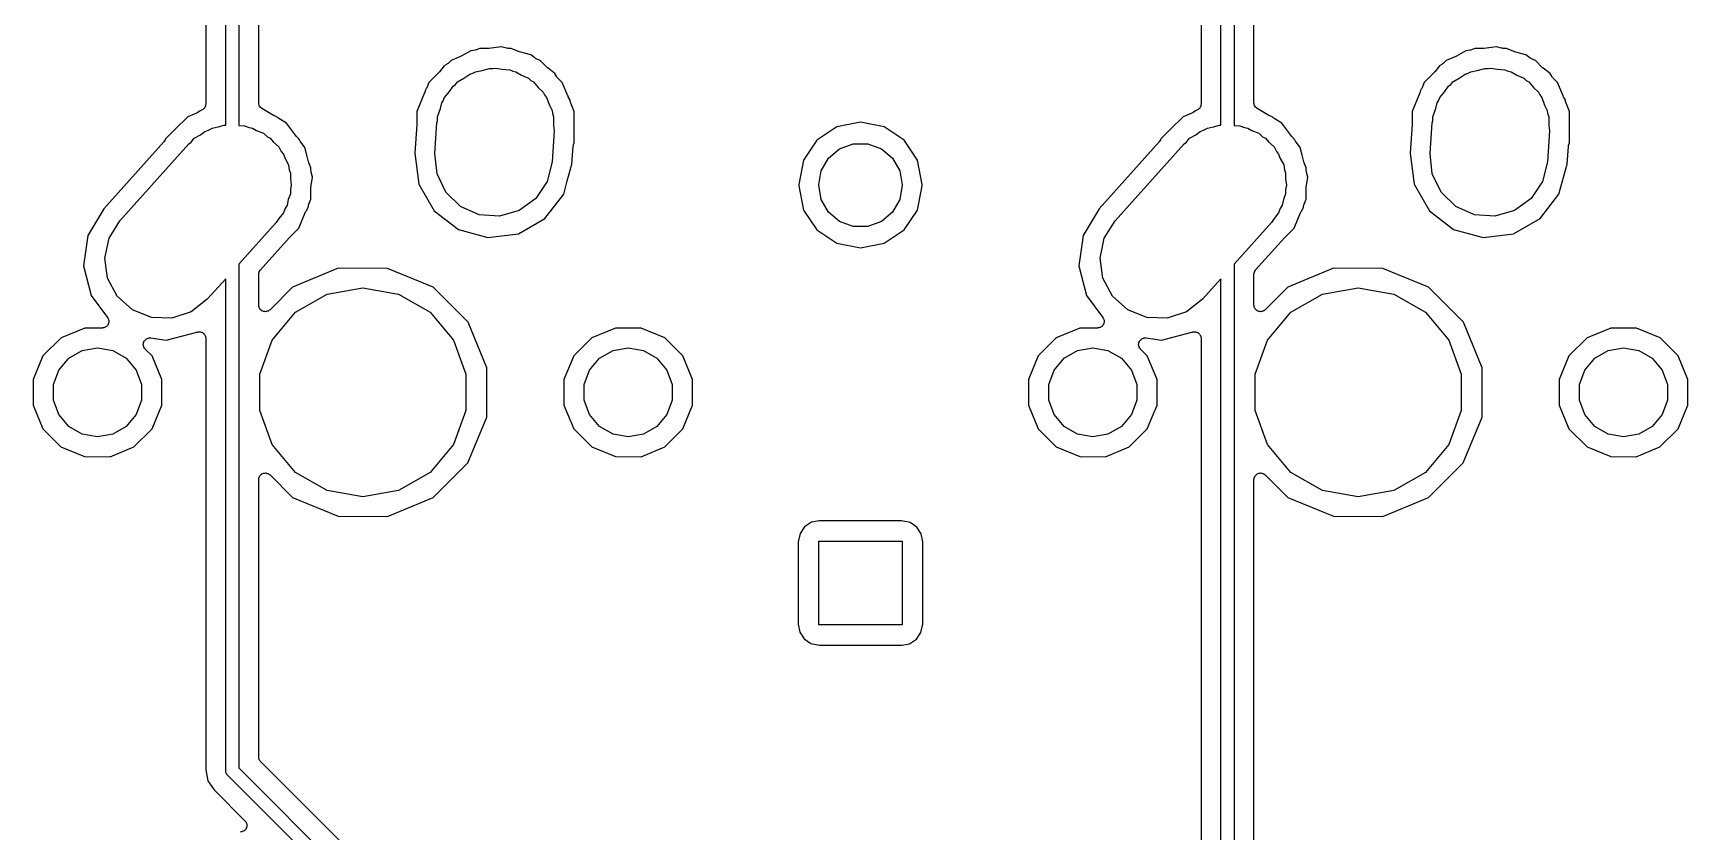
# Model space of a CAD drawing. Extents: x 29 to 257, y -104 to -29.
# Drawn here: x 127.04 to 158.71, y -84.62 to -69.32 of the extents above; entities that cross this region are included whole.
import ezdxf

# ---------------------------------------------------------------- set-up
doc = ezdxf.new("R2010")
doc.units = 0
doc.header["$MEASUREMENT"] = 0
doc.layers.add('BLACK', color=7, linetype='CONTINUOUS')

msp = doc.modelspace()

# ---------------------------------------------------------------- linework, layer by layer
at = {"layer": 'Black'}
for p, q in [((150.025, -54.6952), (150.025, -71.0895)), ((130.725, -71.0812), (130.725, -54.9739)), ((130.975, -54.904), (130.975, -71.0895)), ((149.775, -71.0812), (149.775, -54.9739)), ((130.344, -56.1166), (130.344, -70.6794)), ((149.394, -56.1166), (149.394, -70.6794)), ((150.406, -70.655), (150.406, -60.0012)), ((131.356, -70.655), (131.356, -67.1717)), ((135.414, -69.657), (135.233, -69.7609)), ((135.503, -69.6457), (135.414, -69.657)), ((135.519, -69.6407), (135.503, -69.6457)), ((135.535, -69.6371), (135.519, -69.6407)), ((135.592, -69.6137), (135.535, -69.6371)), ((135.743, -69.6139), (135.592, -69.6137)), ((135.751, -69.6125), (135.743, -69.6139)), ((135.759, -69.6128), (135.751, -69.6125)), ((135.996, -69.5825), (135.759, -69.6128)), ((136.097, -69.6098), (135.996, -69.5825)), ((136.113, -69.6113), (136.097, -69.6098)), ((136.13, -69.6142), (136.113, -69.6113)), ((136.191, -69.6143), (136.13, -69.6142)), ((136.33, -69.6722), (136.191, -69.6143)), ((136.338, -69.6739), (136.33, -69.6722)), ((136.346, -69.6774), (136.338, -69.6739)), ((136.562, -69.7362), (136.346, -69.6774)), ((154.464, -69.657), (154.283, -69.7609)), ((154.553, -69.6457), (154.464, -69.657)), ((154.569, -69.6407), (154.553, -69.6457)), ((154.585, -69.6371), (154.569, -69.6407)), ((154.642, -69.6137), (154.585, -69.6371)), ((154.793, -69.6139), (154.642, -69.6137)), ((154.801, -69.6125), (154.793, -69.6139)), ((154.809, -69.6128), (154.801, -69.6125)), ((155.046, -69.5825), (154.809, -69.6128)), ((155.147, -69.6098), (155.046, -69.5825)), ((155.163, -69.6113), (155.147, -69.6098)), ((155.18, -69.6142), (155.163, -69.6113)), ((155.241, -69.6143), (155.18, -69.6142)), ((155.38, -69.6722), (155.241, -69.6143)), ((155.388, -69.6739), (155.38, -69.6722)), ((155.396, -69.6774), (155.388, -69.6739)), ((155.612, -69.7362), (155.396, -69.6774)), ((134.905, -69.9486), (134.82, -70.0585)), ((134.953, -69.9212), (134.905, -69.9486)), ((134.966, -69.9105), (134.953, -69.9212)), ((134.98, -69.9009), (134.966, -69.9105)), ((135.038, -69.8425), (134.98, -69.9009)), ((135.218, -69.7681), (135.038, -69.8425)), ((135.225, -69.7637), (135.218, -69.7681)), ((135.233, -69.7609), (135.225, -69.7637)), ((135.631, -70.0364), (135.772, -69.9959)), ((135.772, -69.9959), (135.836, -70.0003)), ((135.836, -70.0003), (135.89, -69.9907)), ((135.89, -69.9907), (136.014, -70.0126)), ((136.639, -69.7955), (136.562, -69.7362)), ((136.654, -69.8033), (136.639, -69.7955)), ((136.668, -69.8123), (136.654, -69.8033)), ((136.744, -69.844), (136.668, -69.8123)), ((136.882, -69.982), (136.744, -69.844)), ((136.889, -69.9867), (136.882, -69.982)), ((136.894, -69.9927), (136.889, -69.9867)), ((137.026, -70.0949), (136.894, -69.9927)), ((153.955, -69.9486), (153.87, -70.0585)), ((154.003, -69.9212), (153.955, -69.9486)), ((154.016, -69.9105), (154.003, -69.9212)), ((154.03, -69.9009), (154.016, -69.9105)), ((154.088, -69.8425), (154.03, -69.9009)), ((154.268, -69.7681), (154.088, -69.8425)), ((154.275, -69.7637), (154.268, -69.7681)), ((154.283, -69.7609), (154.275, -69.7637)), ((154.681, -70.0364), (154.822, -69.9959)), ((154.822, -69.9959), (154.886, -70.0003)), ((154.886, -70.0003), (154.94, -69.9907)), ((154.94, -69.9907), (155.064, -70.0126)), ((155.689, -69.7955), (155.612, -69.7362)), ((155.704, -69.8033), (155.689, -69.7955)), ((155.718, -69.8123), (155.704, -69.8033)), ((155.794, -69.844), (155.718, -69.8123)), ((155.932, -69.982), (155.794, -69.844)), ((155.939, -69.9867), (155.932, -69.982)), ((155.944, -69.9927), (155.939, -69.9867)), ((156.076, -70.0949), (155.944, -69.9927)), ((134.614, -70.2658), (134.567, -70.3789)), ((134.809, -70.0707), (134.614, -70.2658)), ((134.814, -70.064), (134.809, -70.0707)), ((134.82, -70.0585), (134.814, -70.064)), ((135.08, -70.3339), (135.125, -70.3012)), ((135.125, -70.3012), (135.164, -70.2549)), ((135.164, -70.2549), (135.284, -70.1858)), ((135.284, -70.1858), (135.396, -70.1039)), ((135.396, -70.1039), (135.455, -70.0871)), ((135.455, -70.0871), (135.504, -70.0588)), ((135.504, -70.0588), (135.631, -70.0364)), ((136.014, -70.0126), (136.161, -70.0228)), ((136.161, -70.0228), (136.221, -70.049)), ((136.221, -70.049), (136.276, -70.0588)), ((136.276, -70.0588), (136.388, -70.1234)), ((136.388, -70.1234), (136.519, -70.1813)), ((136.519, -70.1813), (136.564, -70.2247)), ((136.564, -70.2247), (136.616, -70.2549)), ((136.616, -70.2549), (136.705, -70.3607)), ((137.061, -70.1548), (137.026, -70.0949)), ((137.071, -70.1677), (137.061, -70.1548)), ((137.081, -70.1814), (137.071, -70.1677)), ((137.167, -70.268), (137.081, -70.1814)), ((137.273, -70.5233), (137.167, -70.268)), ((153.664, -70.2658), (153.617, -70.3789)), ((153.859, -70.0707), (153.664, -70.2658)), ((153.864, -70.064), (153.859, -70.0707)), ((153.87, -70.0585), (153.864, -70.064)), ((154.13, -70.3339), (154.175, -70.3012)), ((154.175, -70.3012), (154.214, -70.2549)), ((154.214, -70.2549), (154.334, -70.1858)), ((154.334, -70.1858), (154.446, -70.1039)), ((154.446, -70.1039), (154.505, -70.0871)), ((154.505, -70.0871), (154.554, -70.0588)), ((154.554, -70.0588), (154.681, -70.0364)), ((155.064, -70.0126), (155.211, -70.0228)), ((155.211, -70.0228), (155.271, -70.049)), ((155.271, -70.049), (155.326, -70.0588)), ((155.326, -70.0588), (155.438, -70.1234)), ((155.438, -70.1234), (155.569, -70.1813)), ((155.569, -70.1813), (155.614, -70.2247)), ((155.614, -70.2247), (155.666, -70.2549)), ((155.666, -70.2549), (155.755, -70.3607)), ((156.111, -70.1548), (156.076, -70.0949)), ((156.121, -70.1677), (156.111, -70.1548)), ((156.131, -70.1814), (156.121, -70.1677)), ((156.217, -70.268), (156.131, -70.1814)), ((156.323, -70.5233), (156.217, -70.268)), ((134.531, -70.4661), (134.384, -70.8191)), ((134.533, -70.4581), (134.531, -70.4661)), ((134.536, -70.4507), (134.533, -70.4581)), ((134.546, -70.4128), (134.536, -70.4507)), ((134.55, -70.4078), (134.546, -70.4128)), ((134.558, -70.393), (134.55, -70.4078)), ((134.567, -70.3789), (134.558, -70.393)), ((134.862, -70.658), (134.889, -70.6178)), ((134.889, -70.6178), (134.912, -70.5554)), ((134.912, -70.5554), (135.01, -70.4391)), ((135.01, -70.4391), (135.08, -70.3339)), ((136.705, -70.3607), (136.8, -70.4525)), ((136.8, -70.4525), (136.825, -70.5045)), ((136.825, -70.5045), (136.868, -70.5554)), ((136.868, -70.5554), (136.92, -70.698)), ((137.277, -70.5302), (137.273, -70.5233)), ((137.28, -70.5379), (137.277, -70.5302)), ((137.318, -70.604), (137.28, -70.5379)), ((137.321, -70.6282), (137.318, -70.604)), ((137.326, -70.6442), (137.321, -70.6282)), ((153.581, -70.4661), (153.434, -70.8191)), ((153.583, -70.4581), (153.581, -70.4661)), ((153.586, -70.4507), (153.583, -70.4581)), ((153.596, -70.4128), (153.586, -70.4507)), ((153.6, -70.4078), (153.596, -70.4128)), ((153.608, -70.393), (153.6, -70.4078)), ((153.617, -70.3789), (153.608, -70.393)), ((153.912, -70.658), (153.939, -70.6178)), ((153.939, -70.6178), (153.962, -70.5554)), ((153.962, -70.5554), (154.06, -70.4391)), ((154.06, -70.4391), (154.13, -70.3339)), ((155.755, -70.3607), (155.85, -70.4525)), ((155.85, -70.4525), (155.875, -70.5045)), ((155.875, -70.5045), (155.918, -70.5554)), ((155.918, -70.5554), (155.97, -70.698)), ((156.327, -70.5302), (156.323, -70.5233)), ((156.33, -70.5379), (156.327, -70.5302)), ((156.368, -70.604), (156.33, -70.5379)), ((156.371, -70.6282), (156.368, -70.604)), ((156.376, -70.6442), (156.371, -70.6282)), ((129.998, -70.9225), (129.76, -71.1597)), ((130.164, -70.8541), (129.998, -70.9225)), ((130.177, -70.8455), (130.164, -70.8541)), ((130.191, -70.8383), (130.177, -70.8455)), ((130.235, -70.806), (130.191, -70.8383)), ((130.248, -70.8024), (130.235, -70.806)), ((130.264, -70.7953), (130.248, -70.8024)), ((130.28, -70.7894), (130.264, -70.7953)), ((130.284, -70.7862), (130.28, -70.7894)), ((130.289, -70.7842), (130.284, -70.7862)), ((130.301, -70.7721), (130.289, -70.7842)), ((130.314, -70.761), (130.301, -70.7721)), ((130.317, -70.7568), (130.314, -70.761)), ((130.32, -70.7534), (130.317, -70.7568)), ((130.328, -70.7378), (130.32, -70.7534)), ((130.336, -70.7228), (130.328, -70.7378)), ((130.337, -70.718), (130.336, -70.7228)), ((130.339, -70.7136), (130.337, -70.718)), ((130.341, -70.6964), (130.339, -70.7136)), ((130.344, -70.6794), (130.341, -70.6964)), ((131.36, -70.676), (131.356, -70.655)), ((131.363, -70.6971), (131.36, -70.676)), ((131.364, -70.6977), (131.363, -70.6971)), ((131.364, -70.6984), (131.364, -70.6977)), ((131.374, -70.717), (131.364, -70.6984)), ((131.385, -70.7355), (131.374, -70.717)), ((131.385, -70.736), (131.385, -70.7355)), ((131.386, -70.7366), (131.385, -70.736)), ((131.402, -70.7504), (131.386, -70.7366)), ((131.418, -70.7643), (131.402, -70.7504)), ((131.642, -70.8967), (131.418, -70.7643)), ((131.65, -70.8999), (131.642, -70.8967)), ((131.658, -70.9048), (131.65, -70.8999)), ((131.704, -70.924), (131.658, -70.9048)), ((131.717, -70.9364), (131.704, -70.924)), ((131.73, -70.9456), (131.717, -70.9364)), ((131.742, -70.9559), (131.73, -70.9456)), ((134.384, -70.8191), (134.384, -71.0632)), ((134.778, -70.9239), (134.835, -70.7656)), ((134.778, -70.9976), (134.778, -70.9239)), ((134.835, -70.7656), (134.862, -70.658)), ((136.92, -70.698), (136.971, -70.8035)), ((136.971, -70.8035), (136.977, -70.8546)), ((136.977, -70.8546), (137.002, -70.9239)), ((137.002, -70.9239), (137.002, -71.0924)), ((137.33, -70.6605), (137.326, -70.6442)), ((137.396, -70.8218), (137.33, -70.6605)), ((137.396, -71.4209), (137.396, -70.8218)), ((149.048, -70.9225), (148.81, -71.1597)), ((149.214, -70.8541), (149.048, -70.9225)), ((149.227, -70.8455), (149.214, -70.8541)), ((149.241, -70.8383), (149.227, -70.8455)), ((149.285, -70.806), (149.241, -70.8383)), ((149.298, -70.8024), (149.285, -70.806)), ((149.314, -70.7953), (149.298, -70.8024)), ((149.331, -70.7894), (149.314, -70.7953)), ((149.334, -70.7862), (149.331, -70.7894)), ((149.339, -70.7842), (149.334, -70.7862)), ((149.351, -70.7721), (149.339, -70.7842)), ((149.364, -70.761), (149.351, -70.7721)), ((149.367, -70.7568), (149.364, -70.761)), ((149.37, -70.7534), (149.367, -70.7568)), ((149.378, -70.7378), (149.37, -70.7534)), ((149.386, -70.7228), (149.378, -70.7378)), ((149.387, -70.718), (149.386, -70.7228)), ((149.389, -70.7136), (149.387, -70.718)), ((149.391, -70.6964), (149.389, -70.7136)), ((149.394, -70.6794), (149.391, -70.6964)), ((150.41, -70.676), (150.406, -70.655)), ((150.413, -70.6971), (150.41, -70.676)), ((150.414, -70.6977), (150.413, -70.6971)), ((150.414, -70.6984), (150.414, -70.6977)), ((150.424, -70.717), (150.414, -70.6984)), ((150.435, -70.7355), (150.424, -70.717)), ((150.435, -70.736), (150.435, -70.7355)), ((150.436, -70.7366), (150.435, -70.736)), ((150.452, -70.7504), (150.436, -70.7366)), ((150.468, -70.7643), (150.452, -70.7504)), ((150.692, -70.8967), (150.468, -70.7643)), ((150.7, -70.8999), (150.692, -70.8967)), ((150.708, -70.9048), (150.7, -70.8999)), ((150.754, -70.924), (150.708, -70.9048)), ((150.767, -70.9364), (150.754, -70.924)), ((150.78, -70.9456), (150.767, -70.9364)), ((150.792, -70.9559), (150.78, -70.9456)), ((153.434, -70.8191), (153.434, -71.0632)), ((153.828, -70.9239), (153.885, -70.7656)), ((153.828, -70.9976), (153.828, -70.9239)), ((153.885, -70.7656), (153.912, -70.658)), ((155.97, -70.698), (156.021, -70.8035)), ((156.021, -70.8035), (156.027, -70.8546)), ((156.027, -70.8546), (156.052, -70.9239)), ((156.052, -70.9239), (156.052, -71.0924)), ((156.38, -70.6605), (156.376, -70.6442)), ((156.446, -70.8218), (156.38, -70.6605)), ((156.446, -71.4209), (156.446, -70.8218)), ((129.754, -71.1659), (129.574, -71.3458)), ((129.756, -71.163), (129.754, -71.1659)), ((129.759, -71.1608), (129.756, -71.163)), ((129.76, -71.1597), (129.759, -71.1604)), ((129.759, -71.1604), (129.759, -71.1608)), ((130.124, -71.3349), (130.243, -71.2662)), ((130.243, -71.2662), (130.325, -71.2016)), ((130.325, -71.2016), (130.393, -71.1794)), ((130.393, -71.1794), (130.464, -71.1388)), ((130.464, -71.1388), (130.581, -71.1182)), ((130.581, -71.1182), (130.697, -71.0802)), ((130.697, -71.0802), (130.725, -71.0812)), ((130.975, -71.0895), (131.087, -71.0932)), ((131.087, -71.0932), (131.173, -71.1277)), ((131.173, -71.1277), (131.236, -71.1388)), ((131.236, -71.1388), (131.317, -71.1857)), ((131.317, -71.1857), (131.45, -71.2389)), ((131.45, -71.2389), (131.522, -71.3041)), ((131.888, -71.0428), (131.742, -70.9559)), ((132.08, -71.299), (131.888, -71.0428)), ((134.384, -71.0718), (134.346, -71.6215)), ((134.384, -71.0632), (134.383, -71.0674)), ((134.383, -71.0674), (134.384, -71.0718)), ((134.727, -71.628), (134.768, -71.0372)), ((134.768, -71.0372), (134.778, -70.9976)), ((137.013, -71.192), (136.972, -71.7828)), ((137.002, -71.0924), (137.013, -71.192)), ((142.424, -71.1168), (142.042, -71.3723)), ((142.875, -71.0271), (142.424, -71.1168)), ((143.326, -71.1168), (142.875, -71.0271)), ((143.708, -71.3723), (143.326, -71.1168)), ((148.804, -71.1659), (148.624, -71.3458)), ((148.806, -71.163), (148.804, -71.1659)), ((148.809, -71.1608), (148.806, -71.163)), ((148.81, -71.1597), (148.809, -71.1604)), ((148.809, -71.1604), (148.809, -71.1608)), ((149.174, -71.3349), (149.293, -71.2662)), ((149.293, -71.2662), (149.375, -71.2016)), ((149.375, -71.2016), (149.443, -71.1794)), ((149.443, -71.1794), (149.514, -71.1388)), ((149.514, -71.1388), (149.631, -71.1182)), ((149.631, -71.1182), (149.747, -71.0802)), ((149.747, -71.0802), (149.775, -71.0812)), ((150.025, -71.0895), (150.137, -71.0932)), ((150.137, -71.0932), (150.223, -71.1277)), ((150.223, -71.1277), (150.286, -71.1388)), ((150.286, -71.1388), (150.367, -71.1857)), ((150.367, -71.1857), (150.5, -71.2389)), ((150.5, -71.2389), (150.572, -71.3041)), ((150.938, -71.0428), (150.792, -70.9559)), ((151.13, -71.299), (150.938, -71.0428)), ((153.434, -71.0718), (153.396, -71.6215)), ((153.434, -71.0632), (153.433, -71.0674)), ((153.433, -71.0674), (153.434, -71.0718)), ((153.777, -71.628), (153.818, -71.0372)), ((153.818, -71.0372), (153.828, -70.9976)), ((156.063, -71.192), (156.022, -71.7828)), ((156.052, -71.0924), (156.063, -71.192)), ((129.543, -71.4015), (128.393, -72.683)), ((128.697, -72.9147), (130.018, -71.4427)), ((129.554, -71.3833), (129.543, -71.4015)), ((129.566, -71.3653), (129.554, -71.3833)), ((129.574, -71.3458), (129.566, -71.3653)), ((130.018, -71.4427), (130.064, -71.4069)), ((130.064, -71.4069), (130.124, -71.3349)), ((131.522, -71.3041), (131.576, -71.3349)), ((131.576, -71.3349), (131.634, -71.4041)), ((131.634, -71.4041), (131.741, -71.4999)), ((131.741, -71.4999), (131.787, -71.5863)), ((132.087, -71.3051), (132.08, -71.299)), ((132.092, -71.3125), (132.087, -71.3051)), ((132.127, -71.348), (132.092, -71.3125)), ((132.134, -71.3642), (132.127, -71.348)), ((132.143, -71.3776), (132.134, -71.3642)), ((132.15, -71.3919), (132.143, -71.3776)), ((132.24, -71.5122), (132.15, -71.3919)), ((132.277, -71.6567), (132.24, -71.5122)), ((137.351, -71.8287), (137.374, -71.4905)), ((137.374, -71.4905), (137.379, -71.4705)), ((137.379, -71.4705), (137.383, -71.4505)), ((137.383, -71.4505), (137.396, -71.4209)), ((142.042, -71.3723), (141.786, -71.7546)), ((142.262, -71.714), (142.475, -71.5354)), ((142.475, -71.5354), (142.736, -71.4403)), ((142.736, -71.4403), (143.014, -71.4403)), ((143.014, -71.4403), (143.275, -71.5354)), ((143.275, -71.5354), (143.488, -71.714)), ((143.964, -71.7546), (143.708, -71.3723)), ((148.593, -71.4015), (147.443, -72.683)), ((147.747, -72.9147), (149.068, -71.4427)), ((148.604, -71.3833), (148.593, -71.4015)), ((148.616, -71.3653), (148.604, -71.3833)), ((148.624, -71.3458), (148.616, -71.3653)), ((149.068, -71.4427), (149.114, -71.4069)), ((149.114, -71.4069), (149.174, -71.3349)), ((150.572, -71.3041), (150.626, -71.3349)), ((150.626, -71.3349), (150.684, -71.4041)), ((150.684, -71.4041), (150.791, -71.4999)), ((150.791, -71.4999), (150.837, -71.5863)), ((151.137, -71.3051), (151.13, -71.299)), ((151.142, -71.3125), (151.137, -71.3051)), ((151.177, -71.348), (151.142, -71.3125)), ((151.184, -71.3642), (151.177, -71.348)), ((151.193, -71.3776), (151.184, -71.3642)), ((151.2, -71.3919), (151.193, -71.3776)), ((151.29, -71.5122), (151.2, -71.3919)), ((151.327, -71.6567), (151.29, -71.5122)), ((156.401, -71.8287), (156.424, -71.4905)), ((156.424, -71.4905), (156.429, -71.4705)), ((156.429, -71.4705), (156.433, -71.4505)), ((156.433, -71.4505), (156.446, -71.4209)), ((131.787, -71.5863), (131.828, -71.6354)), ((131.828, -71.6354), (131.86, -71.7234)), ((131.86, -71.7234), (131.925, -71.8445)), ((131.925, -71.8445), (131.938, -71.9373)), ((132.311, -71.7882), (132.277, -71.6567)), ((132.314, -71.7964), (132.311, -71.7882)), ((132.316, -71.8052), (132.314, -71.7964)), ((132.356, -71.9018), (132.316, -71.8052)), ((134.346, -71.6215), (134.422, -72.216)), ((134.769, -72.0165), (134.727, -71.628)), ((136.972, -71.7828), (136.878, -72.162)), ((137.257, -72.1723), (137.351, -71.8287)), ((141.786, -71.7546), (141.694, -72.2181)), ((142.123, -71.9546), (142.262, -71.714)), ((143.488, -71.714), (143.627, -71.9546)), ((144.056, -72.2181), (143.964, -71.7546)), ((150.837, -71.5863), (150.878, -71.6354)), ((150.878, -71.6354), (150.91, -71.7234)), ((150.91, -71.7234), (150.975, -71.8445)), ((150.975, -71.8445), (150.988, -71.9373)), ((151.361, -71.7882), (151.327, -71.6567)), ((151.364, -71.7964), (151.361, -71.7882)), ((151.366, -71.8052), (151.364, -71.7964)), ((151.406, -71.9018), (151.366, -71.8052)), ((153.396, -71.6215), (153.472, -72.216)), ((153.819, -72.0165), (153.777, -71.628)), ((156.022, -71.7828), (155.928, -72.162)), ((156.307, -72.1723), (156.401, -71.8287)), ((131.938, -71.9373), (131.962, -72.0039)), ((131.962, -72.0039), (131.962, -72.1076)), ((131.962, -72.1076), (131.98, -72.2313)), ((132.356, -71.95), (132.356, -71.9018)), ((132.359, -71.9657), (132.356, -71.95)), ((132.357, -72.2783), (132.386, -72.0806)), ((132.36, -71.9816), (132.359, -71.9657)), ((132.386, -72.0806), (132.36, -71.9816)), ((134.422, -72.216), (134.714, -72.7251)), ((134.94, -72.3675), (134.769, -72.0165)), ((136.878, -72.162), (136.66, -72.4861)), ((137.194, -72.4072), (137.257, -72.1723)), ((142.075, -72.2282), (142.123, -71.9546)), ((143.627, -71.9546), (143.675, -72.2282)), ((150.988, -71.9373), (151.012, -72.0039)), ((151.012, -72.0039), (151.012, -72.1076)), ((151.012, -72.1076), (151.03, -72.2313)), ((151.406, -71.95), (151.406, -71.9018)), ((151.409, -71.9657), (151.406, -71.95)), ((151.407, -72.2783), (151.436, -72.0806)), ((151.41, -71.9816), (151.409, -71.9657)), ((151.436, -72.0806), (151.41, -71.9816)), ((153.472, -72.216), (153.764, -72.7251)), ((153.99, -72.3675), (153.819, -72.0165)), ((155.928, -72.162), (155.71, -72.4861)), ((156.244, -72.4072), (156.307, -72.1723)), ((131.921, -72.5078), (131.899, -72.6136)), ((131.962, -72.3961), (131.921, -72.5078)), ((131.98, -72.2313), (131.962, -72.3149)), ((131.962, -72.3149), (131.962, -72.3961)), ((132.315, -72.5979), (132.356, -72.5009)), ((132.356, -72.2962), (132.357, -72.2873)), ((132.356, -72.5009), (132.356, -72.2962)), ((132.357, -72.2873), (132.357, -72.2783)), ((135.221, -72.6387), (134.94, -72.3675)), ((136.66, -72.4861), (136.344, -72.7161)), ((136.835, -72.8714), (137.194, -72.4072)), ((141.694, -72.2181), (141.694, -72.2444)), ((141.694, -72.2444), (141.786, -72.7079)), ((142.075, -72.2343), (142.075, -72.2282)), ((142.123, -72.5079), (142.075, -72.2343)), ((142.262, -72.7485), (142.123, -72.5079)), ((143.627, -72.5079), (143.488, -72.7485)), ((143.675, -72.2343), (143.627, -72.5079)), ((143.675, -72.2282), (143.675, -72.2343)), ((143.964, -72.7079), (144.056, -72.2444)), ((144.056, -72.2444), (144.056, -72.2181)), ((150.971, -72.5078), (150.949, -72.6136)), ((151.012, -72.3961), (150.971, -72.5078)), ((151.03, -72.2313), (151.012, -72.3149)), ((151.012, -72.3149), (151.012, -72.3961)), ((151.365, -72.5979), (151.406, -72.5009)), ((151.406, -72.2962), (151.407, -72.2873)), ((151.406, -72.5009), (151.406, -72.2962)), ((151.407, -72.2873), (151.407, -72.2783)), ((154.271, -72.6387), (153.99, -72.3675)), ((155.71, -72.4861), (155.394, -72.7161)), ((155.885, -72.8714), (156.244, -72.4072)), ((128.393, -72.683), (128.088, -73.1987)), ((131.828, -72.7646), (131.74, -72.87)), ((131.86, -72.6764), (131.828, -72.7646)), ((131.899, -72.6136), (131.86, -72.6764)), ((132.126, -73.0542), (132.255, -72.7441)), ((132.255, -72.7441), (132.26, -72.7365)), ((132.26, -72.7365), (132.263, -72.7281)), ((132.263, -72.7281), (132.302, -72.6613)), ((132.302, -72.6613), (132.307, -72.6286)), ((132.307, -72.6286), (132.312, -72.6134)), ((132.312, -72.6134), (132.315, -72.5979)), ((134.714, -72.7251), (135.178, -73.0838)), ((135.579, -72.7972), (135.221, -72.6387)), ((135.968, -72.8241), (135.579, -72.7972)), ((136.344, -72.7161), (135.968, -72.8241)), ((141.786, -72.7079), (142.042, -73.0902)), ((142.475, -72.9271), (142.262, -72.7485)), ((143.488, -72.7485), (143.275, -72.9271)), ((143.708, -73.0902), (143.964, -72.7079)), ((147.443, -72.683), (147.138, -73.1987)), ((150.878, -72.7646), (150.79, -72.87)), ((150.91, -72.6764), (150.878, -72.7646)), ((150.949, -72.6136), (150.91, -72.6764)), ((151.176, -73.0542), (151.305, -72.7441)), ((151.305, -72.7441), (151.31, -72.7365)), ((151.31, -72.7365), (151.313, -72.7281)), ((151.313, -72.7281), (151.352, -72.6613)), ((151.352, -72.6613), (151.357, -72.6286)), ((151.357, -72.6286), (151.362, -72.6134)), ((151.362, -72.6134), (151.365, -72.5979)), ((153.764, -72.7251), (154.228, -73.0838)), ((154.629, -72.7972), (154.271, -72.6387)), ((155.018, -72.8241), (154.629, -72.7972)), ((155.394, -72.7161), (155.018, -72.8241)), ((128.491, -73.2464), (128.697, -72.9147)), ((131.693, -72.9453), (130.975, -73.7452)), ((131.74, -72.87), (131.693, -72.9453)), ((131.946, -73.2341), (132.126, -73.0542)), ((135.178, -73.0838), (135.744, -73.2375)), ((135.744, -73.2375), (136.326, -73.163)), ((136.326, -73.163), (136.835, -72.8714)), ((142.042, -73.0902), (142.424, -73.3457)), ((142.736, -73.0222), (142.475, -72.9271)), ((143.014, -73.0222), (142.736, -73.0222)), ((143.275, -72.9271), (143.014, -73.0222)), ((143.326, -73.3457), (143.708, -73.0902)), ((147.541, -73.2464), (147.747, -72.9147)), ((150.743, -72.9453), (150.025, -73.7452)), ((150.79, -72.87), (150.743, -72.9453)), ((150.996, -73.2341), (151.176, -73.0542)), ((154.228, -73.0838), (154.794, -73.2375)), ((154.794, -73.2375), (155.376, -73.163)), ((155.376, -73.163), (155.885, -72.8714)), ((128.088, -73.1987), (128.004, -73.7794)), ((128.41, -73.6287), (128.491, -73.2464)), ((131.388, -73.8549), (131.941, -73.2392)), ((131.941, -73.2392), (131.944, -73.237)), ((131.944, -73.237), (131.946, -73.2341)), ((142.424, -73.3457), (142.875, -73.4354)), ((142.875, -73.4354), (143.326, -73.3457)), ((147.138, -73.1987), (147.054, -73.7794)), ((147.46, -73.6287), (147.541, -73.2464)), ((150.438, -73.8549), (150.991, -73.2392)), ((150.991, -73.2392), (150.994, -73.237)), ((150.994, -73.237), (150.996, -73.2341)), ((128.004, -73.7794), (128.15, -74.3478)), ((128.465, -74.0155), (128.41, -73.6287)), ((130.975, -73.7452), (130.975, -83.3925)), ((147.054, -73.7794), (147.2, -74.3478)), ((147.515, -74.0155), (147.46, -73.6287)), ((150.025, -73.7452), (150.025, -90.1395)), ((128.649, -74.3601), (128.465, -74.0155)), ((130.725, -74.0239), (130.372, -74.4173)), ((130.725, -83.4443), (130.725, -74.0239)), ((131.356, -73.9355), (131.36, -73.916)), ((131.356, -73.9376), (131.356, -73.9355)), ((131.356, -73.9397), (131.356, -73.9376)), ((131.356, -74.5286), (131.356, -73.9397)), ((131.36, -73.916), (131.364, -73.8963)), ((131.364, -73.8963), (131.365, -73.8944)), ((131.365, -73.8924), (131.376, -73.8754)), ((131.365, -73.8944), (131.365, -73.8924)), ((131.376, -73.8754), (131.386, -73.8581)), ((131.386, -73.8581), (131.387, -73.8567)), ((131.387, -73.8567), (131.388, -73.8549)), ((132.88, -73.8247), (132.006, -74.1855)), ((133.824, -73.8255), (132.88, -73.8247)), ((134.697, -74.1878), (133.824, -73.8255)), ((147.699, -74.3601), (147.515, -74.0155)), ((149.775, -74.0239), (149.422, -74.4173)), ((149.775, -90.1312), (149.775, -74.0239)), ((150.406, -73.9355), (150.41, -73.916)), ((150.406, -73.9376), (150.406, -73.9355)), ((150.406, -73.9397), (150.406, -73.9376)), ((150.406, -74.5286), (150.406, -73.9397)), ((150.41, -73.916), (150.414, -73.8963)), ((150.414, -73.8963), (150.415, -73.8944)), ((150.415, -73.8924), (150.426, -73.8754)), ((150.415, -73.8944), (150.415, -73.8924)), ((150.426, -73.8754), (150.436, -73.8581)), ((150.436, -73.8581), (150.437, -73.8567)), ((150.437, -73.8567), (150.438, -73.8549)), ((151.93, -73.8247), (151.056, -74.1855)), ((152.874, -73.8255), (151.93, -73.8247)), ((153.747, -74.1878), (152.874, -73.8255)), ((128.15, -74.3478), (128.463, -74.765)), ((128.94, -74.6211), (128.649, -74.3601)), ((130.372, -74.4173), (130.065, -74.6584)), ((132.006, -74.1855), (131.573, -74.6185)), ((132.063, -74.6667), (132.665, -74.3192)), ((132.665, -74.3192), (133.35, -74.1985)), ((133.35, -74.1985), (134.035, -74.3192)), ((134.035, -74.3192), (134.637, -74.6667)), ((135.365, -74.8565), (134.697, -74.1878)), ((147.2, -74.3478), (147.513, -74.765)), ((147.99, -74.6211), (147.699, -74.3601)), ((149.422, -74.4173), (149.115, -74.6584)), ((151.056, -74.1855), (150.623, -74.6185)), ((151.113, -74.6667), (151.715, -74.3192)), ((151.715, -74.3192), (152.4, -74.1985)), ((152.4, -74.1985), (153.085, -74.3192)), ((153.085, -74.3192), (153.687, -74.6667)), ((154.415, -74.8565), (153.747, -74.1878)), ((129.303, -74.7668), (128.94, -74.6211)), ((130.065, -74.6584), (129.693, -74.7798)), ((131.359, -74.5449), (131.356, -74.5286)), ((131.36, -74.5614), (131.359, -74.5449)), ((131.363, -74.5665), (131.36, -74.5614)), ((131.364, -74.572), (131.363, -74.5665)), ((131.372, -74.5864), (131.364, -74.572)), ((131.379, -74.6014), (131.372, -74.5864)), ((131.383, -74.6054), (131.379, -74.6014)), ((131.386, -74.6102), (131.383, -74.6054)), ((131.398, -74.6209), (131.386, -74.6102)), ((131.41, -74.6326), (131.398, -74.6209)), ((131.415, -74.635), (131.41, -74.6326)), ((131.419, -74.6386), (131.415, -74.635)), ((131.435, -74.6442), (131.419, -74.6386)), ((131.45, -74.6513), (131.435, -74.6442)), ((131.456, -74.6517), (131.45, -74.6513)), ((131.461, -74.6537), (131.456, -74.6517)), ((131.477, -74.6537), (131.461, -74.6537)), ((131.494, -74.6551), (131.477, -74.6537)), ((131.499, -74.6537), (131.494, -74.6551)), ((131.505, -74.6537), (131.499, -74.6537)), ((131.521, -74.648), (131.505, -74.6537)), ((131.537, -74.6438), (131.521, -74.648)), ((131.541, -74.6405), (131.537, -74.6438)), ((131.546, -74.6386), (131.541, -74.6405)), ((131.559, -74.628), (131.546, -74.6386)), ((131.573, -74.6185), (131.559, -74.628)), ((131.617, -75.1992), (132.063, -74.6667)), ((134.637, -74.6667), (135.083, -75.1992)), ((148.353, -74.7668), (147.99, -74.6211)), ((149.115, -74.6584), (148.743, -74.7798)), ((150.409, -74.5449), (150.406, -74.5286)), ((150.41, -74.5614), (150.409, -74.5449)), ((150.413, -74.5665), (150.41, -74.5614)), ((150.414, -74.572), (150.413, -74.5665)), ((150.422, -74.5864), (150.414, -74.572)), ((150.429, -74.6014), (150.422, -74.5864)), ((150.433, -74.6054), (150.429, -74.6014)), ((150.436, -74.6102), (150.433, -74.6054)), ((150.448, -74.6209), (150.436, -74.6102)), ((150.46, -74.6326), (150.448, -74.6209)), ((150.465, -74.635), (150.46, -74.6326)), ((150.469, -74.6386), (150.465, -74.635)), ((150.485, -74.6442), (150.469, -74.6386)), ((150.5, -74.6513), (150.485, -74.6442)), ((150.506, -74.6517), (150.5, -74.6513)), ((150.511, -74.6537), (150.506, -74.6517)), ((150.527, -74.6537), (150.511, -74.6537)), ((150.544, -74.6551), (150.527, -74.6537)), ((150.549, -74.6537), (150.544, -74.6551)), ((150.555, -74.6537), (150.549, -74.6537)), ((150.571, -74.648), (150.555, -74.6537)), ((150.587, -74.6438), (150.571, -74.648)), ((150.591, -74.6405), (150.587, -74.6438)), ((150.596, -74.6386), (150.591, -74.6405)), ((150.609, -74.628), (150.596, -74.6386)), ((150.623, -74.6185), (150.609, -74.628)), ((150.667, -75.1992), (151.113, -74.6667)), ((153.687, -74.6667), (154.133, -75.1992)), ((128.026, -74.9679), (127.573, -75.155)), ((128.361, -74.9682), (128.026, -74.9679)), ((128.368, -74.9668), (128.361, -74.9682)), ((128.376, -74.9673), (128.368, -74.9668)), ((128.39, -74.9631), (128.376, -74.9673)), ((128.404, -74.9606), (128.39, -74.9631)), ((128.411, -74.9567), (128.404, -74.9606)), ((128.418, -74.9545), (128.411, -74.9567)), ((128.43, -74.9458), (128.418, -74.9545)), ((128.443, -74.9385), (128.43, -74.9458)), ((128.447, -74.9327), (128.443, -74.9385)), ((128.454, -74.928), (128.447, -74.9327)), ((128.462, -74.9159), (128.454, -74.928)), ((128.471, -74.9048), (128.462, -74.9159)), ((128.463, -74.765), (128.466, -74.7719)), ((128.466, -74.7719), (128.471, -74.7778)), ((128.471, -74.7778), (128.476, -74.7914)), ((128.474, -74.8976), (128.471, -74.9048)), ((128.478, -74.8911), (128.474, -74.8976)), ((128.476, -74.7914), (128.483, -74.8044)), ((128.481, -74.877), (128.478, -74.8911)), ((128.486, -74.8633), (128.481, -74.877)), ((128.483, -74.8044), (128.483, -74.812)), ((128.483, -74.812), (128.486, -74.8192)), ((128.486, -74.8192), (128.486, -74.8337)), ((128.486, -74.8337), (128.488, -74.8482)), ((128.488, -74.8482), (128.486, -74.8557)), ((128.486, -74.8557), (128.486, -74.8633)), ((129.693, -74.7798), (129.303, -74.7668)), ((129.587, -75.1994), (130.17, -75.0504)), ((130.17, -75.0504), (130.18, -75.0451)), ((130.18, -75.0451), (130.188, -75.0441)), ((130.188, -75.0441), (130.195, -75.0415)), ((130.195, -75.0415), (130.21, -75.0415)), ((130.21, -75.0415), (130.224, -75.0398)), ((130.224, -75.0398), (130.231, -75.0415)), ((130.231, -75.0415), (130.239, -75.0415)), ((130.239, -75.0415), (130.253, -75.0465)), ((130.253, -75.0465), (130.267, -75.0498)), ((130.267, -75.0498), (130.273, -75.054)), ((130.273, -75.054), (130.28, -75.0566)), ((130.28, -75.0566), (130.292, -75.066)), ((130.292, -75.066), (130.304, -75.074)), ((135.725, -75.7297), (135.365, -74.8565)), ((138.186, -74.9679), (137.733, -75.155)), ((138.676, -74.9683), (138.186, -74.9679)), ((139.129, -75.1563), (138.676, -74.9683)), ((147.076, -74.9679), (146.623, -75.155)), ((147.411, -74.9682), (147.076, -74.9679)), ((147.418, -74.9668), (147.411, -74.9682)), ((147.426, -74.9673), (147.418, -74.9668)), ((147.44, -74.9631), (147.426, -74.9673)), ((147.454, -74.9606), (147.44, -74.9631)), ((147.461, -74.9567), (147.454, -74.9606)), ((147.468, -74.9545), (147.461, -74.9567)), ((147.48, -74.9458), (147.468, -74.9545)), ((147.493, -74.9385), (147.48, -74.9458)), ((147.497, -74.9327), (147.493, -74.9385)), ((147.504, -74.928), (147.497, -74.9327)), ((147.512, -74.9159), (147.504, -74.928)), ((147.521, -74.9048), (147.512, -74.9159)), ((147.513, -74.765), (147.516, -74.7719)), ((147.516, -74.7719), (147.521, -74.7778)), ((147.521, -74.7778), (147.526, -74.7914)), ((147.524, -74.8976), (147.521, -74.9048)), ((147.528, -74.8911), (147.524, -74.8976)), ((147.526, -74.7914), (147.533, -74.8044)), ((147.531, -74.877), (147.528, -74.8911)), ((147.536, -74.8633), (147.531, -74.877)), ((147.533, -74.8044), (147.533, -74.812)), ((147.533, -74.812), (147.536, -74.8192)), ((147.536, -74.8192), (147.536, -74.8337)), ((147.536, -74.8337), (147.538, -74.8482)), ((147.538, -74.8482), (147.536, -74.8557)), ((147.536, -74.8557), (147.536, -74.8633)), ((148.743, -74.7798), (148.353, -74.7668)), ((148.637, -75.1994), (149.22, -75.0504)), ((149.22, -75.0504), (149.23, -75.0451)), ((149.23, -75.0451), (149.238, -75.0441)), ((149.238, -75.0441), (149.245, -75.0415)), ((149.245, -75.0415), (149.26, -75.0415)), ((149.26, -75.0415), (149.274, -75.0398)), ((149.274, -75.0398), (149.281, -75.0415)), ((149.281, -75.0415), (149.289, -75.0415)), ((149.289, -75.0415), (149.303, -75.0465)), ((149.303, -75.0465), (149.317, -75.0498)), ((149.317, -75.0498), (149.323, -75.054)), ((149.323, -75.054), (149.331, -75.0566)), ((149.331, -75.0566), (149.342, -75.066)), ((149.342, -75.066), (149.354, -75.074)), ((154.775, -75.7297), (154.415, -74.8565)), ((157.236, -74.9679), (156.783, -75.155)), ((157.726, -74.9683), (157.236, -74.9679)), ((158.179, -75.1563), (157.726, -74.9683)), ((127.573, -75.155), (127.226, -75.5013)), ((127.978, -75.3974), (128.27, -75.3458)), ((128.27, -75.3458), (128.562, -75.3974)), ((129.148, -75.2871), (129.15, -75.2686)), ((129.148, -75.2905), (129.148, -75.2871)), ((129.148, -75.2939), (129.148, -75.2905)), ((129.153, -75.312), (129.148, -75.2939)), ((129.15, -75.2686), (129.152, -75.25)), ((129.152, -75.25), (129.154, -75.2469)), ((129.157, -75.3302), (129.153, -75.312)), ((129.154, -75.2434), (129.163, -75.227)), ((129.154, -75.2469), (129.154, -75.2434)), ((129.159, -75.3332), (129.157, -75.3302)), ((129.16, -75.3365), (129.159, -75.3332)), ((129.17, -75.3519), (129.16, -75.3365)), ((129.163, -75.227), (129.171, -75.21)), ((129.18, -75.3677), (129.17, -75.3519)), ((129.171, -75.21), (129.173, -75.2076)), ((129.173, -75.2076), (129.175, -75.2045)), ((129.175, -75.2045), (129.189, -75.1921)), ((129.183, -75.3699), (129.18, -75.3677)), ((129.185, -75.3727), (129.183, -75.3699)), ((129.315, -75.5031), (129.185, -75.3727)), ((129.189, -75.1921), (129.202, -75.1789)), ((129.202, -75.1789), (129.205, -75.1774)), ((129.205, -75.1774), (129.208, -75.1751)), ((129.208, -75.1751), (129.225, -75.1681)), ((129.225, -75.1681), (129.242, -75.1603)), ((129.242, -75.1603), (129.245, -75.16)), ((129.245, -75.16), (129.249, -75.1587)), ((129.249, -75.1587), (129.267, -75.1581)), ((129.267, -75.1581), (129.286, -75.1565)), ((129.286, -75.1565), (129.289, -75.1574)), ((129.289, -75.1574), (129.293, -75.1573)), ((129.293, -75.1573), (129.587, -75.1994)), ((130.304, -75.074), (130.308, -75.0801)), ((130.308, -75.0801), (130.314, -75.085)), ((130.314, -75.085), (130.322, -75.0976)), ((130.322, -75.0976), (130.33, -75.1092)), ((130.33, -75.1092), (130.333, -75.1166)), ((130.333, -75.1166), (130.336, -75.1232)), ((130.336, -75.1232), (130.339, -75.1375)), ((130.339, -75.1375), (130.343, -75.1515)), ((130.343, -75.1515), (130.343, -75.1591)), ((130.343, -75.1591), (130.344, -75.1666)), ((130.344, -75.1666), (130.344, -83.4318)), ((131.379, -75.8524), (131.617, -75.1992)), ((135.083, -75.1992), (135.321, -75.8524)), ((137.733, -75.155), (137.386, -75.5013)), ((138.138, -75.3974), (138.43, -75.3458)), ((138.43, -75.3458), (138.722, -75.3974)), ((139.475, -75.5031), (139.129, -75.1563)), ((146.623, -75.155), (146.276, -75.5013)), ((147.028, -75.3974), (147.32, -75.3458)), ((147.32, -75.3458), (147.612, -75.3974)), ((148.198, -75.2871), (148.2, -75.2686)), ((148.198, -75.2905), (148.198, -75.2871)), ((148.198, -75.2939), (148.198, -75.2905)), ((148.203, -75.312), (148.198, -75.2939)), ((148.2, -75.2686), (148.202, -75.25)), ((148.202, -75.25), (148.204, -75.2469)), ((148.207, -75.3302), (148.203, -75.312)), ((148.204, -75.2434), (148.213, -75.227)), ((148.204, -75.2469), (148.204, -75.2434)), ((148.209, -75.3332), (148.207, -75.3302)), ((148.21, -75.3365), (148.209, -75.3332)), ((148.22, -75.3519), (148.21, -75.3365)), ((148.213, -75.227), (148.221, -75.21)), ((148.23, -75.3677), (148.22, -75.3519)), ((148.221, -75.21), (148.223, -75.2076)), ((148.223, -75.2076), (148.225, -75.2045)), ((148.225, -75.2045), (148.239, -75.1921)), ((148.233, -75.3699), (148.23, -75.3677)), ((148.235, -75.3727), (148.233, -75.3699)), ((148.365, -75.5031), (148.235, -75.3727)), ((148.239, -75.1921), (148.252, -75.1789)), ((148.252, -75.1789), (148.255, -75.1774)), ((148.255, -75.1774), (148.258, -75.1751)), ((148.258, -75.1751), (148.275, -75.1681)), ((148.275, -75.1681), (148.292, -75.1603)), ((148.292, -75.1603), (148.295, -75.16)), ((148.295, -75.16), (148.299, -75.1587)), ((148.299, -75.1587), (148.317, -75.1581)), ((148.317, -75.1581), (148.336, -75.1565)), ((148.336, -75.1565), (148.339, -75.1574)), ((148.339, -75.1574), (148.343, -75.1573)), ((148.343, -75.1573), (148.637, -75.1994)), ((149.354, -75.074), (149.358, -75.0801)), ((149.358, -75.0801), (149.364, -75.085)), ((149.364, -75.085), (149.372, -75.0976)), ((149.372, -75.0976), (149.38, -75.1092)), ((149.38, -75.1092), (149.383, -75.1166)), ((149.383, -75.1166), (149.386, -75.1232)), ((149.386, -75.1232), (149.389, -75.1375)), ((149.389, -75.1375), (149.393, -75.1515)), ((149.393, -75.1515), (149.393, -75.1591)), ((149.393, -75.1591), (149.394, -75.1666)), ((149.394, -75.1666), (149.394, -89.7294)), ((150.429, -75.8524), (150.667, -75.1992)), ((154.133, -75.1992), (154.371, -75.8524)), ((156.783, -75.155), (156.436, -75.5013)), ((157.188, -75.3974), (157.48, -75.3458)), ((157.48, -75.3458), (157.772, -75.3974)), ((158.525, -75.5031), (158.179, -75.1563)), ((127.226, -75.5013), (127.038, -75.9539)), ((127.53, -75.7729), (127.721, -75.5457)), ((127.721, -75.5457), (127.978, -75.3974)), ((128.562, -75.3974), (128.819, -75.5457)), ((128.819, -75.5457), (129.01, -75.7729)), ((129.502, -75.956), (129.315, -75.5031)), ((137.386, -75.5013), (137.198, -75.9539)), ((137.69, -75.7729), (137.881, -75.5457)), ((137.881, -75.5457), (138.138, -75.3974)), ((138.722, -75.3974), (138.979, -75.5457)), ((138.979, -75.5457), (139.17, -75.7729)), ((139.662, -75.956), (139.475, -75.5031)), ((146.276, -75.5013), (146.088, -75.9539)), ((146.58, -75.7729), (146.771, -75.5457)), ((146.771, -75.5457), (147.028, -75.3974)), ((147.612, -75.3974), (147.869, -75.5457)), ((147.869, -75.5457), (148.06, -75.7729)), ((148.552, -75.956), (148.365, -75.5031)), ((156.436, -75.5013), (156.248, -75.9539)), ((156.74, -75.7729), (156.931, -75.5457)), ((156.931, -75.5457), (157.188, -75.3974)), ((157.772, -75.3974), (158.029, -75.5457)), ((158.029, -75.5457), (158.22, -75.7729)), ((158.712, -75.956), (158.525, -75.5031)), ((127.038, -75.9539), (127.038, -76.444)), ((127.429, -76.0517), (127.53, -75.7729)), ((129.01, -75.7729), (129.111, -76.0517)), ((129.502, -76.4461), (129.502, -75.956)), ((131.379, -76.5476), (131.379, -75.8524)), ((135.321, -75.8524), (135.321, -76.5476)), ((135.725, -76.469), (135.725, -75.7297)), ((137.198, -75.9539), (137.198, -76.444)), ((137.589, -76.0517), (137.69, -75.7729)), ((139.17, -75.7729), (139.271, -76.0517)), ((139.662, -76.4461), (139.662, -75.956)), ((146.088, -75.9539), (146.088, -76.444)), ((146.479, -76.0517), (146.58, -75.7729)), ((148.06, -75.7729), (148.161, -76.0517)), ((148.552, -76.4461), (148.552, -75.956)), ((150.429, -76.5476), (150.429, -75.8524)), ((154.371, -75.8524), (154.371, -76.5476)), ((154.775, -76.469), (154.775, -75.7297)), ((156.248, -75.9539), (156.248, -76.444)), ((156.639, -76.0517), (156.74, -75.7729)), ((158.22, -75.7729), (158.321, -76.0517)), ((158.712, -76.4461), (158.712, -75.956)), ((127.429, -76.3483), (127.429, -76.0517)), ((129.111, -76.0517), (129.111, -76.3483)), ((137.589, -76.3483), (137.589, -76.0517)), ((139.271, -76.0517), (139.271, -76.3483)), ((146.479, -76.3483), (146.479, -76.0517)), ((148.161, -76.0517), (148.161, -76.3483)), ((156.639, -76.3483), (156.639, -76.0517)), ((158.321, -76.0517), (158.321, -76.3483)), ((127.038, -76.444), (127.225, -76.8969)), ((127.53, -76.6271), (127.429, -76.3483)), ((127.721, -76.8543), (127.53, -76.6271)), ((129.01, -76.6271), (128.819, -76.8543)), ((129.111, -76.3483), (129.01, -76.6271)), ((129.314, -76.8987), (129.502, -76.4461)), ((131.617, -77.2008), (131.379, -76.5476)), ((135.321, -76.5476), (135.083, -77.2008)), ((135.724, -76.6745), (135.725, -76.469)), ((137.198, -76.444), (137.385, -76.8969)), ((137.69, -76.6271), (137.589, -76.3483)), ((137.881, -76.8543), (137.69, -76.6271)), ((139.17, -76.6271), (138.979, -76.8543)), ((139.271, -76.3483), (139.17, -76.6271)), ((139.474, -76.8987), (139.662, -76.4461)), ((146.088, -76.444), (146.275, -76.8969)), ((146.58, -76.6271), (146.479, -76.3483)), ((146.771, -76.8543), (146.58, -76.6271)), ((148.06, -76.6271), (147.869, -76.8543)), ((148.161, -76.3483), (148.06, -76.6271)), ((148.364, -76.8987), (148.552, -76.4461)), ((150.667, -77.2008), (150.429, -76.5476)), ((154.371, -76.5476), (154.133, -77.2008)), ((154.774, -76.6745), (154.775, -76.469)), ((156.248, -76.444), (156.435, -76.8969)), ((156.74, -76.6271), (156.639, -76.3483)), ((156.931, -76.8543), (156.74, -76.6271)), ((158.22, -76.6271), (158.029, -76.8543)), ((158.321, -76.3483), (158.22, -76.6271)), ((158.524, -76.8987), (158.712, -76.4461)), ((127.225, -76.8969), (127.571, -77.2437)), ((127.978, -77.0026), (127.721, -76.8543)), ((128.819, -76.8543), (128.562, -77.0026)), ((128.967, -77.245), (129.314, -76.8987)), ((135.362, -77.547), (135.724, -76.6745)), ((137.385, -76.8969), (137.731, -77.2437)), ((138.138, -77.0026), (137.881, -76.8543)), ((138.979, -76.8543), (138.722, -77.0026)), ((139.127, -77.245), (139.474, -76.8987)), ((146.275, -76.8969), (146.621, -77.2437)), ((147.028, -77.0026), (146.771, -76.8543)), ((147.869, -76.8543), (147.612, -77.0026)), ((148.017, -77.245), (148.364, -76.8987)), ((154.412, -77.547), (154.774, -76.6745)), ((156.435, -76.8969), (156.781, -77.2437)), ((157.188, -77.0026), (156.931, -76.8543)), ((158.029, -76.8543), (157.772, -77.0026)), ((158.177, -77.245), (158.524, -76.8987)), ((127.571, -77.2437), (128.024, -77.4317)), ((128.27, -77.0541), (127.978, -77.0026)), ((128.562, -77.0026), (128.27, -77.0541)), ((128.514, -77.4321), (128.967, -77.245)), ((132.063, -77.7332), (131.617, -77.2008)), ((135.083, -77.2008), (134.637, -77.7332)), ((137.731, -77.2437), (138.184, -77.4317)), ((138.43, -77.0541), (138.138, -77.0026)), ((138.722, -77.0026), (138.43, -77.0541)), ((138.674, -77.4321), (139.127, -77.245)), ((146.621, -77.2437), (147.074, -77.4317)), ((147.32, -77.0541), (147.028, -77.0026)), ((147.612, -77.0026), (147.32, -77.0541)), ((147.564, -77.4321), (148.017, -77.245)), ((151.113, -77.7332), (150.667, -77.2008)), ((154.133, -77.2008), (153.687, -77.7332)), ((156.781, -77.2437), (157.234, -77.4317)), ((157.48, -77.0541), (157.188, -77.0026)), ((157.772, -77.0026), (157.48, -77.0541)), ((157.724, -77.4321), (158.177, -77.245)), ((128.024, -77.4317), (128.514, -77.4321)), ((134.694, -78.2145), (135.362, -77.547)), ((138.184, -77.4317), (138.674, -77.4321)), ((147.074, -77.4317), (147.564, -77.4321)), ((153.744, -78.2145), (154.412, -77.547)), ((157.234, -77.4317), (157.724, -77.4321)), ((131.356, -77.8711), (131.359, -77.8547)), ((131.356, -79.0512), (131.356, -77.8711)), ((131.359, -77.8547), (131.36, -77.8381)), ((131.36, -77.8381), (131.363, -77.8331)), ((131.363, -77.8331), (131.364, -77.8276)), ((131.364, -77.8276), (131.372, -77.8132)), ((131.372, -77.8132), (131.379, -77.7981)), ((131.379, -77.7981), (131.383, -77.7942)), ((131.383, -77.7942), (131.386, -77.7894)), ((131.386, -77.7894), (131.398, -77.7787)), ((131.398, -77.7787), (131.41, -77.767)), ((131.41, -77.767), (131.415, -77.7646)), ((131.415, -77.7646), (131.419, -77.7611)), ((131.419, -77.7611), (131.435, -77.7554)), ((131.435, -77.7554), (131.45, -77.7484)), ((131.45, -77.7484), (131.456, -77.7479)), ((131.456, -77.7479), (131.461, -77.746)), ((131.461, -77.746), (131.478, -77.746)), ((131.478, -77.746), (131.494, -77.7445)), ((131.494, -77.7445), (131.5, -77.746)), ((131.5, -77.746), (131.505, -77.746)), ((131.505, -77.746), (131.521, -77.7517)), ((131.521, -77.7517), (131.537, -77.756)), ((131.537, -77.756), (131.541, -77.7592)), ((131.541, -77.7592), (131.546, -77.7611)), ((131.546, -77.7611), (131.559, -77.7718)), ((131.559, -77.7718), (131.573, -77.7813)), ((131.573, -77.7813), (132.003, -78.2122)), ((132.665, -78.0808), (132.063, -77.7332)), ((134.637, -77.7332), (134.035, -78.0808)), ((150.406, -77.8711), (150.409, -77.8547)), ((150.406, -79.0512), (150.406, -77.8711)), ((150.409, -77.8547), (150.41, -77.8381)), ((150.41, -77.8381), (150.413, -77.8331)), ((150.413, -77.8331), (150.414, -77.8276)), ((150.414, -77.8276), (150.422, -77.8132)), ((150.422, -77.8132), (150.429, -77.7981)), ((150.429, -77.7981), (150.433, -77.7942)), ((150.433, -77.7942), (150.436, -77.7894)), ((150.436, -77.7894), (150.448, -77.7787)), ((150.448, -77.7787), (150.46, -77.767)), ((150.46, -77.767), (150.465, -77.7646)), ((150.465, -77.7646), (150.469, -77.7611)), ((150.469, -77.7611), (150.485, -77.7554)), ((150.485, -77.7554), (150.5, -77.7484)), ((150.5, -77.7484), (150.506, -77.7479)), ((150.506, -77.7479), (150.511, -77.746)), ((150.511, -77.746), (150.528, -77.746)), ((150.528, -77.746), (150.544, -77.7445)), ((150.544, -77.7445), (150.55, -77.746)), ((150.55, -77.746), (150.555, -77.746)), ((150.555, -77.746), (150.571, -77.7517)), ((150.571, -77.7517), (150.587, -77.756)), ((150.587, -77.756), (150.591, -77.7592)), ((150.591, -77.7592), (150.596, -77.7611)), ((150.596, -77.7611), (150.609, -77.7718)), ((150.609, -77.7718), (150.623, -77.7813)), ((150.623, -77.7813), (151.053, -78.2122)), ((151.715, -78.0808), (151.113, -77.7332)), ((153.687, -77.7332), (153.085, -78.0808)), ((132.003, -78.2122), (132.876, -78.5745)), ((133.35, -78.2015), (132.665, -78.0808)), ((134.035, -78.0808), (133.35, -78.2015)), ((133.82, -78.5753), (134.694, -78.2145)), ((151.053, -78.2122), (151.926, -78.5745)), ((152.4, -78.2015), (151.715, -78.0808)), ((153.085, -78.0808), (152.4, -78.2015)), ((152.87, -78.5753), (153.744, -78.2145)), ((132.876, -78.5745), (133.82, -78.5753)), ((141.804, -78.7729), (141.717, -78.9002)), ((141.935, -78.6889), (141.804, -78.7729)), ((142.087, -78.6603), (141.935, -78.6889)), ((143.662, -78.6603), (142.087, -78.6603)), ((143.826, -78.6935), (143.662, -78.6603)), ((143.953, -78.7804), (143.826, -78.6935)), ((144.037, -78.9109), (143.953, -78.7804)), ((151.926, -78.5745), (152.87, -78.5753)), ((131.356, -83.1821), (131.356, -79.0512)), ((141.717, -78.9002), (141.684, -79.064)), ((141.684, -79.064), (141.684, -80.6394)), ((142.075, -80.6512), (142.075, -79.0512)), ((142.075, -79.0512), (143.675, -79.0512)), ((143.675, -79.0512), (143.675, -80.6512)), ((144.066, -79.0631), (144.037, -78.9109)), ((144.066, -80.6385), (144.066, -79.0631)), ((150.406, -87.4905), (150.406, -79.0512)), ((141.684, -80.6394), (141.713, -80.7916)), ((143.675, -80.6512), (142.075, -80.6512)), ((144.033, -80.8023), (144.066, -80.6385)), ((141.713, -80.7916), (141.797, -80.9221)), ((141.797, -80.9221), (141.924, -81.009)), ((141.924, -81.009), (142.088, -81.0422)), ((142.088, -81.0422), (143.663, -81.0422)), ((143.663, -81.0422), (143.815, -81.0136)), ((143.815, -81.0136), (143.946, -80.9296)), ((143.946, -80.9296), (144.033, -80.8023)), ((131.357, -83.1876), (131.356, -83.1821)), ((131.356, -83.1931), (131.357, -83.1876)), ((131.361, -83.2092), (131.356, -83.1931)), ((131.364, -83.2255), (131.361, -83.2092)), ((131.366, -83.2304), (131.364, -83.2255)), ((131.368, -83.2357), (131.366, -83.2304)), ((131.377, -83.2493), (131.368, -83.2357)), ((131.386, -83.2637), (131.377, -83.2493)), ((131.39, -83.2673), (131.386, -83.2637)), ((131.393, -83.2719), (131.39, -83.2673)), ((133.699, -85.5776), (131.393, -83.2719)), ((130.344, -83.4318), (130.385, -83.637)), ((130.726, -83.4497), (130.725, -83.4443)), ((130.725, -83.4552), (130.726, -83.4497)), ((130.73, -83.4709), (130.725, -83.4552)), ((130.733, -83.487), (130.73, -83.4709)), ((130.735, -83.4918), (130.733, -83.487)), ((130.737, -83.4971), (130.735, -83.4918)), ((130.746, -83.5105), (130.737, -83.4971)), ((130.754, -83.5246), (130.746, -83.5105)), ((130.758, -83.5282), (130.754, -83.5246)), ((130.762, -83.5327), (130.758, -83.5282)), ((133.225, -85.9961), (130.762, -83.5327)), ((130.975, -83.3925), (133.438, -85.8559)), ((130.385, -83.637), (130.501, -83.8109)), ((130.501, -83.8109), (131.093, -84.4033)), ((131.093, -84.4033), (131.103, -84.417)), ((131.108, -84.566), (131.096, -84.5777)), ((131.103, -84.417), (131.114, -84.4297)), ((131.11, -84.561), (131.108, -84.566)), ((131.114, -84.5567), (131.11, -84.561)), ((131.114, -84.4297), (131.116, -84.4349)), ((131.119, -84.5411), (131.114, -84.5567)), ((131.116, -84.4349), (131.119, -84.4395)), ((131.119, -84.4395), (131.123, -84.4555)), ((131.126, -84.526), (131.119, -84.5411)), ((131.123, -84.4555), (131.129, -84.4712)), ((131.127, -84.5205), (131.126, -84.526)), ((131.129, -84.5153), (131.127, -84.5205)), ((131.129, -84.4712), (131.129, -84.4767)), ((131.129, -84.4767), (131.13, -84.4821)), ((131.13, -84.4821), (131.129, -84.4986)), ((131.129, -84.4986), (131.129, -84.5153)), ((131.02, -84.6173), (131.004, -84.6201)), ((131.037, -84.6158), (131.02, -84.6173)), ((131.042, -84.6135), (131.037, -84.6158)), ((131.047, -84.6125), (131.042, -84.6135)), ((131.061, -84.6042), (131.047, -84.6125)), ((131.077, -84.5972), (131.061, -84.6042)), ((131.08, -84.5932), (131.077, -84.5972)), ((131.085, -84.5905), (131.08, -84.5932)), ((131.096, -84.5777), (131.085, -84.5905))]:
    msp.add_line(p, q, dxfattribs=at)

doc.saveas('drawing.dxf')
